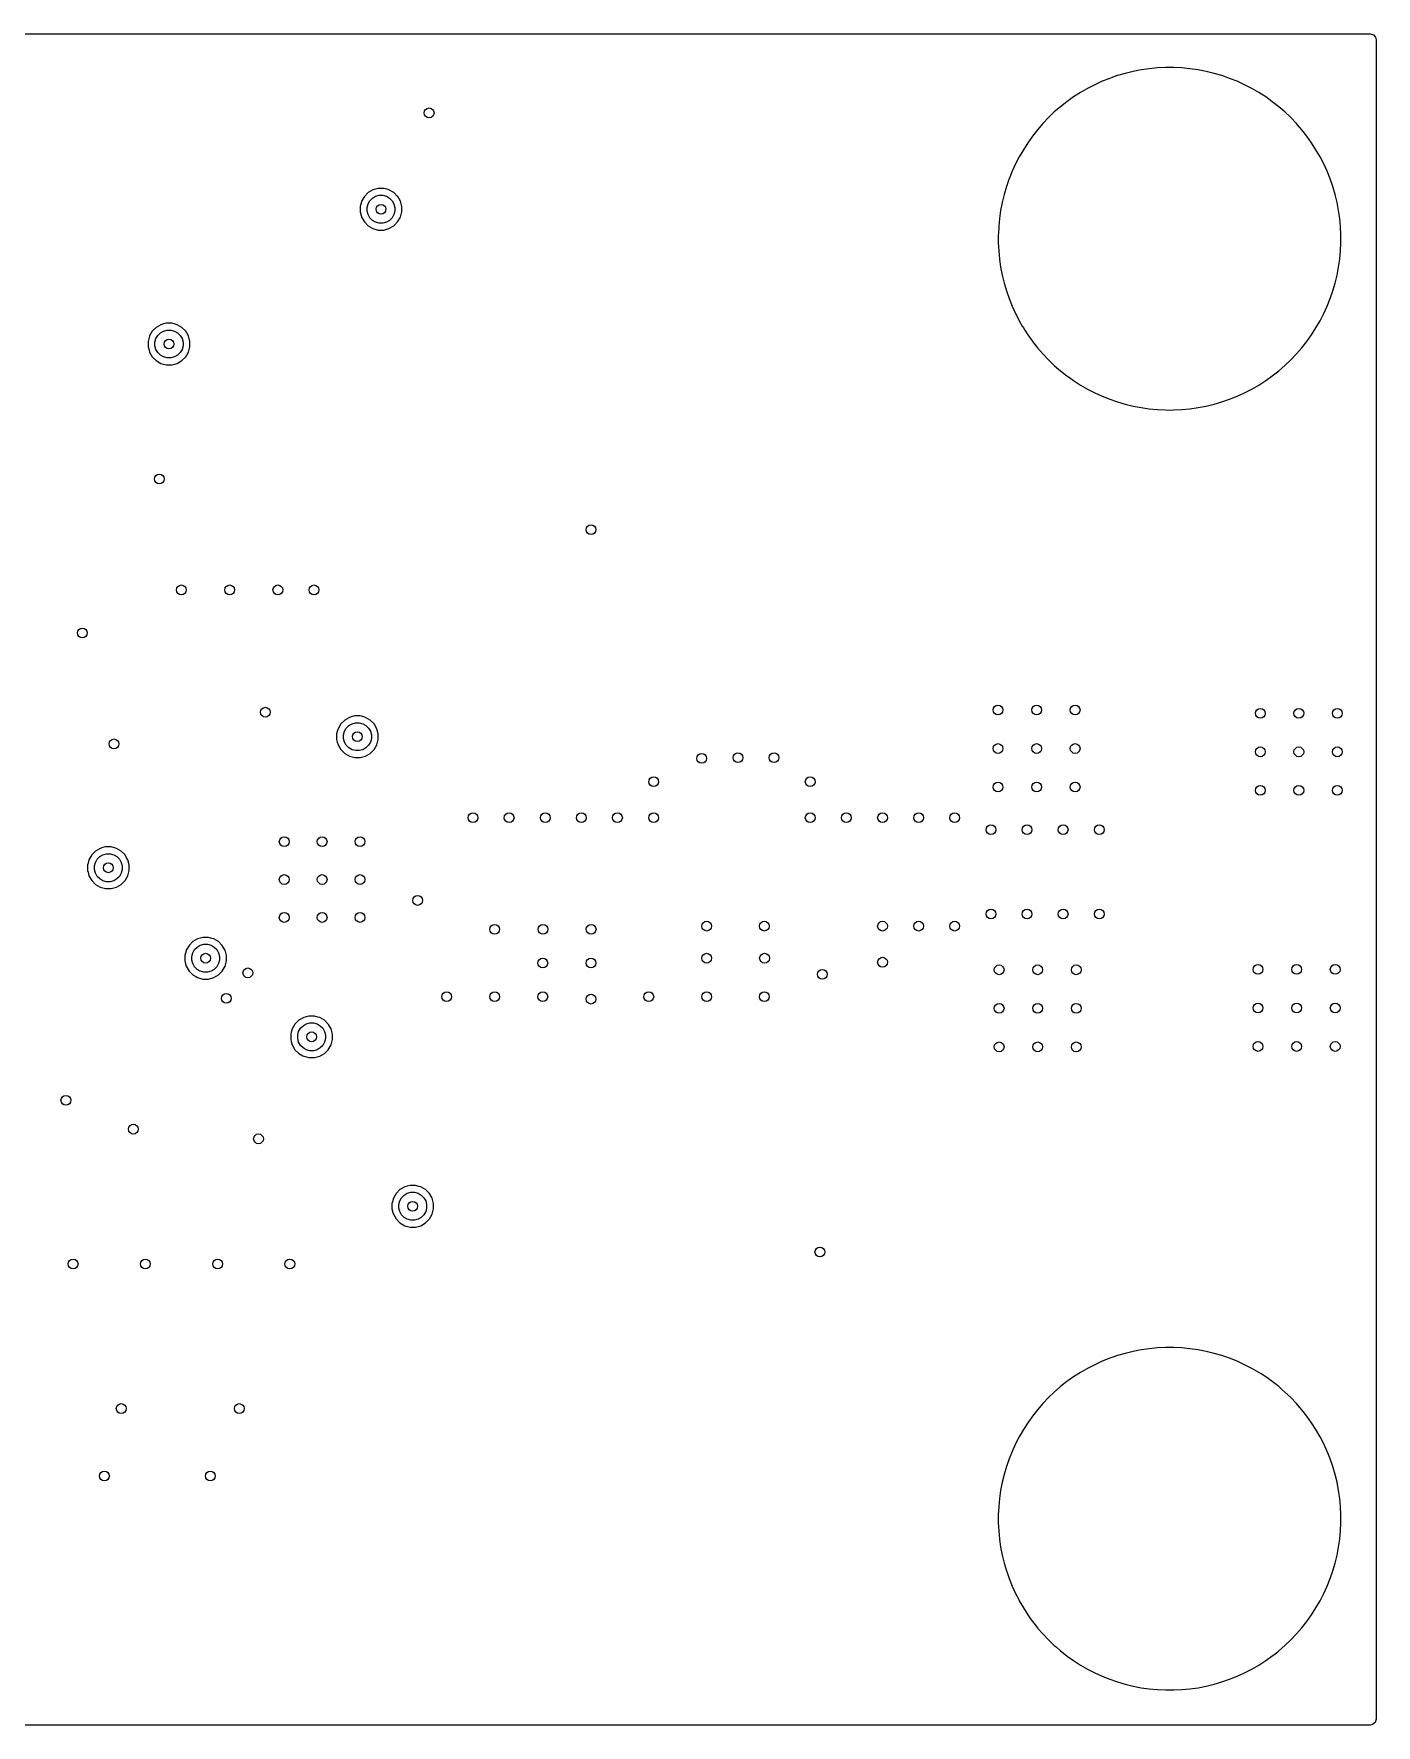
# Model space of a CAD drawing. Header units: inches. Extents: x 5.14 to 7.42, y -4.57 to -3.18.
# Drawn here: x 6.328 to 7.425, y -4.566 to -3.183 of the extents above; entities that cross this region are included whole.
import ezdxf

# ---------------------------------------------------------------- set-up
doc = ezdxf.new("R2010")
doc.units = ezdxf.units.IN
doc.header["$MEASUREMENT"] = 0
doc.layers.add('In1.Cu', color=91, linetype='CONTINUOUS', true_color=0x7fc87f)

msp = doc.modelspace()

# ---------------------------------------------------------------- linework, layer by layer
at = {"layer": 'In1.Cu', "linetype": 'CONTINUOUS'}
for p, q in [((5.6969, -3.1829), (7.4197, -3.1829)), ((7.4197, -3.1829), (7.4223, -3.1837)), ((7.4223, -3.1837), (7.4241, -3.1857)), ((7.4241, -3.1857), (7.4246, -3.1878)), ((7.4246, -3.1878), (7.4246, -4.5608)), ((7.2007, -3.2217), (7.1946, -3.2245)), ((7.2069, -3.2193), (7.2007, -3.2217)), ((7.2094, -3.2184), (7.2069, -3.2193)), ((7.2069, -3.2193), (7.2069, -3.2193)), ((7.2069, -3.2193), (7.2069, -3.2193)), ((7.2069, -3.2193), (7.2069, -3.2193)), ((7.2132, -3.2171), (7.2094, -3.2184)), ((7.2196, -3.2152), (7.2132, -3.2171)), ((7.2261, -3.2136), (7.2196, -3.2152)), ((7.2326, -3.2124), (7.2261, -3.2136)), ((7.2392, -3.2114), (7.2326, -3.2124)), ((7.2326, -3.2124), (7.2326, -3.2124)), ((7.2458, -3.2108), (7.2392, -3.2114)), ((7.2392, -3.2114), (7.2392, -3.2114)), ((7.2392, -3.2114), (7.2392, -3.2114)), ((7.2392, -3.2114), (7.2392, -3.2114)), ((7.2392, -3.2114), (7.2392, -3.2114)), ((7.2525, -3.2105), (7.2458, -3.2108)), ((7.2458, -3.2108), (7.2458, -3.2108)), ((7.2458, -3.2108), (7.2458, -3.2108)), ((7.2458, -3.2108), (7.2458, -3.2108)), ((7.2592, -3.2105), (7.2525, -3.2105)), ((7.2658, -3.2108), (7.2592, -3.2105)), ((7.2724, -3.2114), (7.2658, -3.2108)), ((7.2658, -3.2108), (7.2658, -3.2108)), ((7.2658, -3.2108), (7.2658, -3.2108)), ((7.2658, -3.2108), (7.2658, -3.2108)), ((7.279, -3.2124), (7.2724, -3.2114)), ((7.2724, -3.2114), (7.2724, -3.2114)), ((7.2724, -3.2114), (7.2724, -3.2114)), ((7.2724, -3.2114), (7.2724, -3.2114)), ((7.2724, -3.2114), (7.2724, -3.2114)), ((7.2856, -3.2136), (7.279, -3.2124)), ((7.279, -3.2124), (7.279, -3.2124)), ((7.279, -3.2124), (7.279, -3.2124)), ((7.279, -3.2124), (7.279, -3.2124)), ((7.279, -3.2124), (7.279, -3.2124)), ((7.2921, -3.2152), (7.2856, -3.2136)), ((7.2985, -3.2171), (7.2921, -3.2152)), ((7.2921, -3.2152), (7.2921, -3.2152)), ((7.3006, -3.2178), (7.2985, -3.2171)), ((7.3048, -3.2193), (7.3006, -3.2178)), ((7.3109, -3.2217), (7.3048, -3.2193)), ((7.3048, -3.2193), (7.3048, -3.2193)), ((7.3048, -3.2193), (7.3048, -3.2193)), ((7.317, -3.2245), (7.3109, -3.2217)), ((7.1773, -3.2345), (7.1719, -3.2384)), ((7.1829, -3.2309), (7.1773, -3.2345)), ((7.1773, -3.2345), (7.1773, -3.2345)), ((7.1887, -3.2276), (7.1829, -3.2309)), ((7.1829, -3.2309), (7.1829, -3.2309)), ((7.1946, -3.2245), (7.1887, -3.2276)), ((7.1887, -3.2276), (7.1887, -3.2276)), ((7.3229, -3.2276), (7.317, -3.2245)), ((7.3287, -3.2309), (7.3229, -3.2276)), ((7.3229, -3.2276), (7.3229, -3.2276)), ((7.3229, -3.2276), (7.3229, -3.2276)), ((7.3343, -3.2345), (7.3287, -3.2309)), ((7.3287, -3.2309), (7.3287, -3.2309)), ((7.3381, -3.2372), (7.3343, -3.2345)), ((7.3343, -3.2345), (7.3343, -3.2345)), ((7.1616, -3.2468), (7.1568, -3.2514)), ((7.1667, -3.2425), (7.1616, -3.2468)), ((7.1616, -3.2468), (7.1616, -3.2468)), ((7.1719, -3.2384), (7.1667, -3.2425)), ((7.1667, -3.2425), (7.1667, -3.2425)), ((7.1719, -3.2384), (7.1719, -3.2384)), ((7.3397, -3.2384), (7.3381, -3.2372)), ((7.345, -3.2425), (7.3397, -3.2384)), ((7.3397, -3.2384), (7.3397, -3.2384)), ((7.3397, -3.2384), (7.3397, -3.2384)), ((7.35, -3.2468), (7.345, -3.2425)), ((7.345, -3.2425), (7.345, -3.2425)), ((7.3548, -3.2514), (7.35, -3.2468)), ((7.35, -3.2468), (7.35, -3.2468)), ((7.1478, -3.2613), (7.1437, -3.2665)), ((7.1478, -3.2613), (7.1478, -3.2613)), ((7.1522, -3.2563), (7.1478, -3.2613)), ((7.1568, -3.2514), (7.1522, -3.2563)), ((7.1522, -3.2563), (7.1522, -3.2563)), ((7.3594, -3.2563), (7.3548, -3.2514)), ((7.3604, -3.2574), (7.3594, -3.2563)), ((7.3594, -3.2563), (7.3594, -3.2563)), ((7.3638, -3.2613), (7.3604, -3.2574)), ((7.3679, -3.2665), (7.3638, -3.2613)), ((7.3638, -3.2613), (7.3638, -3.2613)), ((7.1399, -3.272), (7.1363, -3.2776)), ((7.1437, -3.2665), (7.1399, -3.272)), ((7.1399, -3.272), (7.1399, -3.272)), ((7.1437, -3.2665), (7.1437, -3.2665)), ((7.3718, -3.272), (7.3679, -3.2665)), ((7.3679, -3.2665), (7.3679, -3.2665)), ((7.3679, -3.2665), (7.3679, -3.2665)), ((7.3679, -3.2665), (7.3679, -3.2665)), ((7.3754, -3.2776), (7.3718, -3.272)), ((7.3718, -3.272), (7.3718, -3.272)), ((7.3718, -3.272), (7.3718, -3.272)), ((7.1299, -3.2893), (7.1271, -3.2953)), ((7.1329, -3.2834), (7.1299, -3.2893)), ((7.1363, -3.2776), (7.1329, -3.2834)), ((7.1329, -3.2834), (7.1329, -3.2834)), ((7.1363, -3.2776), (7.1363, -3.2776)), ((7.3787, -3.2834), (7.3754, -3.2776)), ((7.3818, -3.2893), (7.3787, -3.2834)), ((7.3787, -3.2834), (7.3787, -3.2834)), ((7.3845, -3.2953), (7.3818, -3.2893)), ((7.3818, -3.2893), (7.3818, -3.2893)), ((7.3818, -3.2893), (7.3818, -3.2893)), ((7.1244, -3.3021), (7.1225, -3.3078)), ((7.1246, -3.3015), (7.1244, -3.3021)), ((7.1271, -3.2953), (7.1246, -3.3015)), ((7.1246, -3.3015), (7.1246, -3.3015)), ((7.1246, -3.3015), (7.1246, -3.3015)), ((7.387, -3.3015), (7.3845, -3.2953)), ((7.3892, -3.3078), (7.387, -3.3015)), ((6.5978, -3.3158), (6.5955, -3.3197)), ((6.6009, -3.3127), (6.5978, -3.3158)), ((6.5978, -3.3158), (6.5978, -3.3158)), ((6.6048, -3.3104), (6.6009, -3.3127)), ((6.6009, -3.3127), (6.6009, -3.3127)), ((6.6023, -3.3193), (6.6044, -3.3172)), ((6.6044, -3.3172), (6.607, -3.3157)), ((6.607, -3.3098), (6.6048, -3.3104)), ((6.6048, -3.3104), (6.6048, -3.3104)), ((6.6091, -3.3093), (6.607, -3.3098)), ((6.607, -3.3157), (6.6099, -3.3149)), ((6.6136, -3.3093), (6.6091, -3.3093)), ((6.6099, -3.3149), (6.6129, -3.3149)), ((6.6129, -3.3149), (6.6158, -3.3157)), ((6.6165, -3.31), (6.6136, -3.3093)), ((6.6158, -3.3157), (6.6184, -3.3172)), ((6.6179, -3.3104), (6.6165, -3.31)), ((6.6218, -3.3127), (6.6179, -3.3104)), ((6.6179, -3.3104), (6.6179, -3.3104)), ((6.6184, -3.3172), (6.6205, -3.3193)), ((6.625, -3.3158), (6.6218, -3.3127)), ((6.6218, -3.3127), (6.6218, -3.3127)), ((6.6251, -3.316), (6.625, -3.3158)), ((6.625, -3.3158), (6.625, -3.3158)), ((6.6272, -3.3197), (6.6251, -3.316)), ((7.1206, -3.3142), (7.119, -3.3207)), ((7.1225, -3.3078), (7.1206, -3.3142)), ((7.3911, -3.3142), (7.3892, -3.3078)), ((7.3926, -3.3207), (7.3911, -3.3142)), ((6.5954, -3.3203), (6.5944, -3.324)), ((6.5944, -3.324), (6.5944, -3.3285)), ((6.5944, -3.3285), (6.5951, -3.3314)), ((6.5951, -3.3314), (6.5955, -3.3328)), ((6.5955, -3.3197), (6.5954, -3.3203)), ((6.5955, -3.3197), (6.5955, -3.3197)), ((6.6, -3.3248), (6.6008, -3.3219)), ((6.6, -3.3278), (6.6, -3.3248)), ((6.6008, -3.3307), (6.6, -3.3278)), ((6.6008, -3.3219), (6.6023, -3.3193)), ((6.6023, -3.3333), (6.6008, -3.3307)), ((6.6205, -3.3193), (6.622, -3.3219)), ((6.622, -3.3307), (6.6205, -3.3333)), ((6.622, -3.3219), (6.6228, -3.3248)), ((6.6228, -3.3278), (6.622, -3.3307)), ((6.6228, -3.3248), (6.6228, -3.3278)), ((6.6284, -3.324), (6.6272, -3.3197)), ((6.6272, -3.3328), (6.6284, -3.3285)), ((6.6284, -3.3285), (6.6284, -3.324)), ((7.1177, -3.3272), (7.1168, -3.3338)), ((7.119, -3.3207), (7.1177, -3.3272)), ((7.1177, -3.3272), (7.1177, -3.3272)), ((7.3939, -3.3272), (7.3926, -3.3207)), ((7.3949, -3.3338), (7.3939, -3.3272)), ((6.5955, -3.3328), (6.5955, -3.3328)), ((6.5955, -3.3328), (6.5978, -3.3367)), ((6.5978, -3.3367), (6.5978, -3.3367)), ((6.5978, -3.3367), (6.5978, -3.3367)), ((6.5978, -3.3367), (6.6009, -3.3399)), ((6.6009, -3.3399), (6.6009, -3.3399)), ((6.6009, -3.3399), (6.6009, -3.3399)), ((6.6009, -3.3399), (6.6048, -3.3421)), ((6.6044, -3.3354), (6.6023, -3.3333)), ((6.607, -3.3369), (6.6044, -3.3354)), ((6.6048, -3.3421), (6.6048, -3.3421)), ((6.6048, -3.3421), (6.6091, -3.3433)), ((6.6099, -3.3377), (6.607, -3.3369)), ((6.6091, -3.3433), (6.6091, -3.3433)), ((6.6091, -3.3433), (6.6136, -3.3433)), ((6.6129, -3.3377), (6.6099, -3.3377)), ((6.6158, -3.3369), (6.6129, -3.3377)), ((6.6136, -3.3433), (6.6179, -3.3421)), ((6.6136, -3.3433), (6.6136, -3.3433)), ((6.6184, -3.3354), (6.6158, -3.3369)), ((6.6179, -3.3421), (6.6218, -3.3399)), ((6.6205, -3.3333), (6.6184, -3.3354)), ((6.6218, -3.3399), (6.625, -3.3367)), ((6.625, -3.3367), (6.6272, -3.3328)), ((7.1159, -3.3462), (7.1158, -3.3471)), ((7.1162, -3.3405), (7.1159, -3.3462)), ((7.1168, -3.3338), (7.1162, -3.3405)), ((7.1162, -3.3405), (7.1162, -3.3405)), ((7.1162, -3.3405), (7.1162, -3.3405)), ((7.1162, -3.3405), (7.1162, -3.3405)), ((7.1168, -3.3338), (7.1168, -3.3338)), ((7.3955, -3.3405), (7.3949, -3.3338)), ((7.3958, -3.3471), (7.3955, -3.3405)), ((7.1158, -3.3471), (7.1158, -3.3538)), ((7.1158, -3.3538), (7.1162, -3.3604)), ((7.3955, -3.3604), (7.3958, -3.3538)), ((7.3958, -3.3538), (7.3958, -3.3471)), ((7.1162, -3.3604), (7.1162, -3.3604)), ((7.1162, -3.3604), (7.1168, -3.3671)), ((7.1168, -3.3671), (7.1168, -3.3671)), ((7.1168, -3.3671), (7.1177, -3.3737)), ((7.1177, -3.3737), (7.1177, -3.3737)), ((7.1177, -3.3737), (7.119, -3.3802)), ((7.3926, -3.3802), (7.3939, -3.3737)), ((7.3939, -3.3737), (7.3949, -3.3671)), ((7.3949, -3.3671), (7.3955, -3.3604)), ((7.119, -3.3802), (7.1206, -3.3867)), ((7.1206, -3.3867), (7.1225, -3.3931)), ((7.3892, -3.3931), (7.3911, -3.3867)), ((7.3911, -3.3867), (7.3926, -3.3802)), ((7.1225, -3.3931), (7.1246, -3.3994)), ((7.1246, -3.3994), (7.1246, -3.3994)), ((7.1246, -3.3994), (7.1246, -3.3994)), ((7.1246, -3.3994), (7.1271, -3.4056)), ((7.3845, -3.4056), (7.387, -3.3994)), ((7.387, -3.3994), (7.3892, -3.3931)), ((7.1271, -3.4056), (7.1299, -3.4116)), ((7.1299, -3.4116), (7.1322, -3.4161)), ((7.3787, -3.4176), (7.3818, -3.4116)), ((7.3818, -3.4116), (7.3845, -3.4056)), ((6.4245, -3.4261), (6.4223, -3.4299)), ((6.4277, -3.4229), (6.4245, -3.4261)), ((6.4245, -3.4261), (6.4245, -3.4261)), ((6.4316, -3.4207), (6.4277, -3.4229)), ((6.4277, -3.4229), (6.4277, -3.4229)), ((6.429, -3.4295), (6.4311, -3.4274)), ((6.4311, -3.4274), (6.4337, -3.4259)), ((6.4337, -3.4201), (6.4316, -3.4207)), ((6.4316, -3.4207), (6.4316, -3.4207)), ((6.4359, -3.4195), (6.4337, -3.4201)), ((6.4337, -3.4259), (6.4366, -3.4251)), ((6.4404, -3.4195), (6.4359, -3.4195)), ((6.4366, -3.4251), (6.4397, -3.4251)), ((6.4397, -3.4251), (6.4426, -3.4259)), ((6.4433, -3.4203), (6.4404, -3.4195)), ((6.4426, -3.4259), (6.4452, -3.4274)), ((6.4447, -3.4207), (6.4433, -3.4203)), ((6.4486, -3.4229), (6.4447, -3.4207)), ((6.4447, -3.4207), (6.4447, -3.4207)), ((6.4452, -3.4274), (6.4473, -3.4295)), ((6.4518, -3.4261), (6.4486, -3.4229)), ((6.4486, -3.4229), (6.4486, -3.4229)), ((6.454, -3.4299), (6.4518, -3.4261)), ((6.4518, -3.4261), (6.4518, -3.4261)), ((7.1322, -3.4161), (7.1329, -3.4176)), ((7.1329, -3.4176), (7.1329, -3.4176)), ((7.1329, -3.4176), (7.1354, -3.4219)), ((7.1354, -3.4219), (7.1363, -3.4233)), ((7.1363, -3.4233), (7.1375, -3.4252)), ((7.1375, -3.4252), (7.1399, -3.4289)), ((7.1399, -3.4289), (7.1399, -3.4289)), ((7.1399, -3.4289), (7.1434, -3.4338)), ((7.3679, -3.4344), (7.3718, -3.4289)), ((7.3718, -3.4289), (7.3754, -3.4233)), ((7.3754, -3.4233), (7.3787, -3.4176)), ((6.4222, -3.4302), (6.4211, -3.4343)), ((6.4211, -3.4343), (6.4211, -3.4388)), ((6.4211, -3.4388), (6.4219, -3.4416)), ((6.4219, -3.4416), (6.4223, -3.4431)), ((6.4223, -3.4299), (6.4222, -3.4302)), ((6.4223, -3.4299), (6.4223, -3.4299)), ((6.4223, -3.4431), (6.4223, -3.4431)), ((6.4223, -3.4431), (6.4245, -3.447)), ((6.4267, -3.435), (6.4275, -3.4321)), ((6.4267, -3.438), (6.4267, -3.435)), ((6.4275, -3.4409), (6.4267, -3.438)), ((6.4275, -3.4321), (6.429, -3.4295)), ((6.429, -3.4435), (6.4275, -3.4409)), ((6.4473, -3.4295), (6.4488, -3.4321)), ((6.4488, -3.4409), (6.4473, -3.4435)), ((6.4488, -3.4321), (6.4496, -3.435)), ((6.4496, -3.438), (6.4488, -3.4409)), ((6.4496, -3.435), (6.4496, -3.438)), ((6.4518, -3.447), (6.454, -3.4431)), ((6.4552, -3.4343), (6.454, -3.4299)), ((6.454, -3.4299), (6.454, -3.4299)), ((6.454, -3.4431), (6.4552, -3.4388)), ((6.4552, -3.4388), (6.4552, -3.4343)), ((7.1434, -3.4338), (7.1437, -3.4344)), ((7.1437, -3.4344), (7.1437, -3.4344)), ((7.1437, -3.4344), (7.1437, -3.4344)), ((7.1437, -3.4344), (7.1478, -3.4396)), ((7.1478, -3.4396), (7.1478, -3.4396)), ((7.1478, -3.4396), (7.1522, -3.4446)), ((7.3594, -3.4446), (7.3638, -3.4396)), ((7.3638, -3.4396), (7.3679, -3.4344)), ((6.4245, -3.447), (6.4245, -3.447)), ((6.4245, -3.447), (6.4245, -3.447)), ((6.4245, -3.447), (6.4277, -3.4501)), ((6.4277, -3.4501), (6.4277, -3.4501)), ((6.4277, -3.4501), (6.4277, -3.4501)), ((6.4277, -3.4501), (6.4316, -3.4524)), ((6.4311, -3.4456), (6.429, -3.4435)), ((6.4337, -3.4471), (6.4311, -3.4456)), ((6.4316, -3.4524), (6.4316, -3.4524)), ((6.4316, -3.4524), (6.4359, -3.4535)), ((6.4366, -3.4479), (6.4337, -3.4471)), ((6.4359, -3.4535), (6.4359, -3.4535)), ((6.4359, -3.4535), (6.4404, -3.4535)), ((6.4397, -3.4479), (6.4366, -3.4479)), ((6.4426, -3.4471), (6.4397, -3.4479)), ((6.4404, -3.4535), (6.4447, -3.4524)), ((6.4404, -3.4535), (6.4404, -3.4535)), ((6.4452, -3.4456), (6.4426, -3.4471)), ((6.4447, -3.4524), (6.4486, -3.4501)), ((6.4473, -3.4435), (6.4452, -3.4456)), ((6.4486, -3.4501), (6.4518, -3.447)), ((7.1522, -3.4446), (7.1522, -3.4446)), ((7.1522, -3.4446), (7.1568, -3.4495)), ((7.1568, -3.4495), (7.1616, -3.4541)), ((7.1616, -3.4541), (7.1616, -3.4541)), ((7.1616, -3.4541), (7.1618, -3.4542)), ((7.1618, -3.4542), (7.1667, -3.4584)), ((7.345, -3.4584), (7.35, -3.4541)), ((7.35, -3.4541), (7.3548, -3.4495)), ((7.3548, -3.4495), (7.3594, -3.4446)), ((7.1667, -3.4584), (7.1667, -3.4584)), ((7.1667, -3.4584), (7.1667, -3.4584)), ((7.1667, -3.4584), (7.1719, -3.4625)), ((7.1719, -3.4625), (7.1719, -3.4625)), ((7.1719, -3.4625), (7.1719, -3.4625)), ((7.1719, -3.4625), (7.1739, -3.464)), ((7.1739, -3.464), (7.1773, -3.4664)), ((7.1773, -3.4664), (7.1773, -3.4664)), ((7.1773, -3.4664), (7.1773, -3.4664)), ((7.1773, -3.4664), (7.1829, -3.47)), ((7.1829, -3.47), (7.1887, -3.4734)), ((7.3229, -3.4734), (7.3287, -3.47)), ((7.3287, -3.47), (7.3343, -3.4664)), ((7.3343, -3.4664), (7.3397, -3.4625)), ((7.3397, -3.4625), (7.345, -3.4584)), ((7.1887, -3.4734), (7.1887, -3.4734)), ((7.1887, -3.4734), (7.1946, -3.4764)), ((7.1946, -3.4764), (7.2007, -3.4792)), ((7.2007, -3.4792), (7.2069, -3.4816)), ((7.2069, -3.4816), (7.2069, -3.4816)), ((7.2069, -3.4816), (7.2069, -3.4816)), ((7.2069, -3.4816), (7.2132, -3.4838)), ((7.2132, -3.4838), (7.2196, -3.4857)), ((7.2921, -3.4857), (7.2985, -3.4838)), ((7.2985, -3.4838), (7.3048, -3.4816)), ((7.3048, -3.4816), (7.3109, -3.4792)), ((7.3109, -3.4792), (7.317, -3.4764)), ((7.317, -3.4764), (7.3229, -3.4734)), ((7.2196, -3.4857), (7.2196, -3.4857)), ((7.2196, -3.4857), (7.2196, -3.4857)), ((7.2196, -3.4857), (7.2196, -3.4857)), ((7.2196, -3.4857), (7.2261, -3.4873)), ((7.2261, -3.4873), (7.2326, -3.4885)), ((7.2326, -3.4885), (7.2392, -3.4895)), ((7.2392, -3.4895), (7.2458, -3.4901)), ((7.2458, -3.4901), (7.2525, -3.4904)), ((7.2525, -3.4904), (7.2558, -3.4905)), ((7.2558, -3.4905), (7.2592, -3.4904)), ((7.2592, -3.4904), (7.2658, -3.4901)), ((7.2658, -3.4901), (7.2724, -3.4895)), ((7.2724, -3.4895), (7.279, -3.4885)), ((7.279, -3.4885), (7.2856, -3.4873)), ((7.2856, -3.4873), (7.2921, -3.4857)), ((6.5785, -3.7471), (6.5763, -3.751)), ((6.5817, -3.7439), (6.5785, -3.7471)), ((6.5785, -3.7471), (6.5785, -3.7471)), ((6.5856, -3.7417), (6.5817, -3.7439)), ((6.5817, -3.7439), (6.5817, -3.7439)), ((6.5851, -3.7484), (6.5877, -3.7469)), ((6.5877, -3.7411), (6.5856, -3.7417)), ((6.5856, -3.7417), (6.5856, -3.7417)), ((6.5899, -3.7405), (6.5877, -3.7411)), ((6.5877, -3.7469), (6.5906, -3.7461)), ((6.5944, -3.7405), (6.5899, -3.7405)), ((6.5906, -3.7461), (6.5936, -3.7461)), ((6.5936, -3.7461), (6.5965, -3.7469)), ((6.5973, -3.7413), (6.5944, -3.7405)), ((6.5965, -3.7469), (6.5991, -3.7484)), ((6.5987, -3.7417), (6.5973, -3.7413)), ((6.6026, -3.7439), (6.5987, -3.7417)), ((6.5987, -3.7417), (6.5987, -3.7417)), ((6.6057, -3.7471), (6.6026, -3.7439)), ((6.6026, -3.7439), (6.6026, -3.7439)), ((6.608, -3.751), (6.6057, -3.7471)), ((6.6057, -3.7471), (6.6057, -3.7471)), ((6.5757, -3.7532), (6.5751, -3.7553)), ((6.5751, -3.7553), (6.5751, -3.7598)), ((6.5751, -3.7598), (6.5757, -3.7619)), ((6.5763, -3.751), (6.5757, -3.7532)), ((6.5763, -3.751), (6.5763, -3.751)), ((6.5807, -3.756), (6.5815, -3.7531)), ((6.5807, -3.759), (6.5807, -3.756)), ((6.5815, -3.7619), (6.5807, -3.759)), ((6.5815, -3.7531), (6.583, -3.7505)), ((6.583, -3.7505), (6.5851, -3.7484)), ((6.5991, -3.7484), (6.6012, -3.7505)), ((6.6012, -3.7505), (6.6028, -3.7531)), ((6.6028, -3.7531), (6.6035, -3.756)), ((6.6035, -3.759), (6.6028, -3.7619)), ((6.6035, -3.756), (6.6035, -3.759)), ((6.6091, -3.7553), (6.608, -3.751)), ((6.608, -3.751), (6.608, -3.751)), ((6.608, -3.7641), (6.6091, -3.7598)), ((6.6091, -3.7598), (6.6091, -3.7553)), ((6.5757, -3.7619), (6.5763, -3.7641)), ((6.5763, -3.7641), (6.5763, -3.7641)), ((6.5763, -3.7641), (6.5785, -3.768)), ((6.5785, -3.768), (6.5785, -3.768)), ((6.5785, -3.768), (6.5785, -3.768)), ((6.5785, -3.768), (6.5817, -3.7712)), ((6.583, -3.7645), (6.5815, -3.7619)), ((6.5817, -3.7712), (6.5817, -3.7712)), ((6.5817, -3.7712), (6.5817, -3.7712)), ((6.5817, -3.7712), (6.5856, -3.7734)), ((6.5851, -3.7667), (6.583, -3.7645)), ((6.5877, -3.7682), (6.5851, -3.7667)), ((6.5856, -3.7734), (6.5856, -3.7734)), ((6.5856, -3.7734), (6.5899, -3.7746)), ((6.5906, -3.7689), (6.5877, -3.7682)), ((6.5899, -3.7746), (6.5899, -3.7746)), ((6.5899, -3.7746), (6.5944, -3.7746)), ((6.5936, -3.7689), (6.5906, -3.7689)), ((6.5965, -3.7682), (6.5936, -3.7689)), ((6.5944, -3.7746), (6.5987, -3.7734)), ((6.5944, -3.7746), (6.5944, -3.7746)), ((6.5991, -3.7667), (6.5965, -3.7682)), ((6.5987, -3.7734), (6.6026, -3.7712)), ((6.6012, -3.7645), (6.5991, -3.7667)), ((6.6028, -3.7619), (6.6012, -3.7645)), ((6.6026, -3.7712), (6.6057, -3.768)), ((6.6057, -3.768), (6.608, -3.7641)), ((6.375, -3.8542), (6.3727, -3.8581)), ((6.3782, -3.851), (6.375, -3.8542)), ((6.375, -3.8542), (6.375, -3.8542)), ((6.378, -3.8603), (6.3795, -3.8577)), ((6.382, -3.8488), (6.3782, -3.851)), ((6.3782, -3.851), (6.3782, -3.851)), ((6.3795, -3.8577), (6.3816, -3.8555)), ((6.3816, -3.8555), (6.3842, -3.854)), ((6.3842, -3.8482), (6.382, -3.8488)), ((6.382, -3.8488), (6.382, -3.8488)), ((6.3864, -3.8476), (6.3842, -3.8482)), ((6.3842, -3.854), (6.3871, -3.8533)), ((6.3908, -3.8476), (6.3864, -3.8476)), ((6.3871, -3.8533), (6.3901, -3.8533)), ((6.3901, -3.8533), (6.393, -3.854)), ((6.3935, -3.8484), (6.3908, -3.8476)), ((6.393, -3.854), (6.3956, -3.8555)), ((6.3952, -3.8488), (6.3935, -3.8484)), ((6.3991, -3.851), (6.3952, -3.8488)), ((6.3952, -3.8488), (6.3952, -3.8488)), ((6.3956, -3.8555), (6.3977, -3.8577)), ((6.3977, -3.8577), (6.3992, -3.8603)), ((6.4022, -3.8542), (6.3991, -3.851)), ((6.3991, -3.851), (6.3991, -3.851)), ((6.4035, -3.8565), (6.4022, -3.8542)), ((6.4022, -3.8542), (6.4022, -3.8542)), ((6.4045, -3.8581), (6.4035, -3.8565)), ((6.372, -3.861), (6.3716, -3.8624)), ((6.3716, -3.8624), (6.3716, -3.8669)), ((6.3716, -3.8669), (6.372, -3.8684)), ((6.3727, -3.8581), (6.372, -3.861)), ((6.372, -3.8684), (6.3727, -3.8712)), ((6.3727, -3.8581), (6.3727, -3.8581)), ((6.3727, -3.8712), (6.3727, -3.8712)), ((6.3727, -3.8712), (6.375, -3.8751)), ((6.3772, -3.8632), (6.378, -3.8603)), ((6.3772, -3.8662), (6.3772, -3.8632)), ((6.378, -3.8691), (6.3772, -3.8662)), ((6.3795, -3.8717), (6.378, -3.8691)), ((6.3816, -3.8738), (6.3795, -3.8717)), ((6.3977, -3.8717), (6.3956, -3.8738)), ((6.3992, -3.8691), (6.3977, -3.8717)), ((6.3992, -3.8603), (6.4, -3.8632)), ((6.4, -3.8662), (6.3992, -3.8691)), ((6.4, -3.8632), (6.4, -3.8662)), ((6.4022, -3.8751), (6.4045, -3.8712)), ((6.4056, -3.8624), (6.4045, -3.8581)), ((6.4045, -3.8712), (6.4056, -3.8669)), ((6.4056, -3.8669), (6.4056, -3.8624)), ((6.375, -3.8751), (6.375, -3.8751)), ((6.375, -3.8751), (6.375, -3.8751)), ((6.375, -3.8751), (6.3782, -3.8783)), ((6.3782, -3.8783), (6.3782, -3.8783)), ((6.3782, -3.8783), (6.3782, -3.8783)), ((6.3782, -3.8783), (6.382, -3.8805)), ((6.3842, -3.8753), (6.3816, -3.8738)), ((6.382, -3.8805), (6.382, -3.8805)), ((6.382, -3.8805), (6.3864, -3.8817)), ((6.3871, -3.8761), (6.3842, -3.8753)), ((6.3864, -3.8817), (6.3864, -3.8817)), ((6.3864, -3.8817), (6.3908, -3.8817)), ((6.3901, -3.8761), (6.3871, -3.8761)), ((6.393, -3.8753), (6.3901, -3.8761)), ((6.3908, -3.8817), (6.3952, -3.8805)), ((6.3908, -3.8817), (6.3908, -3.8817)), ((6.3956, -3.8738), (6.393, -3.8753)), ((6.3952, -3.8805), (6.3991, -3.8783)), ((6.3991, -3.8783), (6.4022, -3.8751)), ((6.4577, -3.925), (6.4545, -3.9282)), ((6.4615, -3.9228), (6.4577, -3.925)), ((6.4577, -3.925), (6.4577, -3.925)), ((6.4637, -3.9222), (6.4615, -3.9228)), ((6.4615, -3.9228), (6.4615, -3.9228)), ((6.4659, -3.9216), (6.4637, -3.9222)), ((6.4704, -3.9216), (6.4659, -3.9216)), ((6.4732, -3.9224), (6.4704, -3.9216)), ((6.4747, -3.9228), (6.4732, -3.9224)), ((6.4786, -3.925), (6.4747, -3.9228)), ((6.4747, -3.9228), (6.4747, -3.9228)), ((6.4817, -3.9282), (6.4786, -3.925)), ((6.4786, -3.925), (6.4786, -3.925)), ((6.4521, -3.9326), (6.4511, -3.9364)), ((6.4511, -3.9364), (6.4511, -3.9409)), ((6.4511, -3.9409), (6.4517, -3.9433)), ((6.4523, -3.9321), (6.4521, -3.9326)), ((6.4545, -3.9282), (6.4523, -3.9321)), ((6.4523, -3.9321), (6.4523, -3.9321)), ((6.4545, -3.9282), (6.4545, -3.9282)), ((6.4567, -3.9371), (6.4575, -3.9342)), ((6.4567, -3.9401), (6.4567, -3.9371)), ((6.4575, -3.943), (6.4567, -3.9401)), ((6.4575, -3.9342), (6.459, -3.9316)), ((6.459, -3.9316), (6.4611, -3.9295)), ((6.4611, -3.9295), (6.4637, -3.928)), ((6.4637, -3.928), (6.4666, -3.9272)), ((6.4666, -3.9272), (6.4696, -3.9272)), ((6.4696, -3.9272), (6.4725, -3.928)), ((6.4725, -3.928), (6.4751, -3.9295)), ((6.4751, -3.9295), (6.4772, -3.9316)), ((6.4772, -3.9316), (6.4787, -3.9342)), ((6.4787, -3.9342), (6.4795, -3.9371)), ((6.4795, -3.9401), (6.4787, -3.943)), ((6.4795, -3.9371), (6.4795, -3.9401)), ((6.4839, -3.9319), (6.4817, -3.9282)), ((6.4817, -3.9282), (6.4817, -3.9282)), ((6.484, -3.9321), (6.4839, -3.9319)), ((6.4851, -3.9364), (6.484, -3.9321)), ((6.484, -3.9452), (6.4851, -3.9409)), ((6.4851, -3.9409), (6.4851, -3.9364)), ((6.4517, -3.9433), (6.4523, -3.9452)), ((6.4523, -3.9452), (6.4523, -3.9452)), ((6.4523, -3.9452), (6.4545, -3.9491)), ((6.4545, -3.9491), (6.4545, -3.9491)), ((6.4545, -3.9491), (6.4545, -3.9491)), ((6.4545, -3.9491), (6.4577, -3.9523)), ((6.459, -3.9456), (6.4575, -3.943)), ((6.4577, -3.9523), (6.4577, -3.9523)), ((6.4577, -3.9523), (6.4577, -3.9523)), ((6.4577, -3.9523), (6.4602, -3.9537)), ((6.4611, -3.9478), (6.459, -3.9456)), ((6.4602, -3.9537), (6.4615, -3.9545)), ((6.4637, -3.9493), (6.4611, -3.9478)), ((6.4615, -3.9545), (6.4659, -3.9557)), ((6.4666, -3.95), (6.4637, -3.9493)), ((6.4696, -3.95), (6.4666, -3.95)), ((6.4725, -3.9493), (6.4696, -3.95)), ((6.4704, -3.9557), (6.4747, -3.9545)), ((6.4751, -3.9478), (6.4725, -3.9493)), ((6.4747, -3.9545), (6.4786, -3.9523)), ((6.4772, -3.9456), (6.4751, -3.9478)), ((6.4787, -3.943), (6.4772, -3.9456)), ((6.4786, -3.9523), (6.4817, -3.9491)), ((6.4817, -3.9491), (6.484, -3.9452)), ((6.4659, -3.9557), (6.4659, -3.9557)), ((6.4659, -3.9557), (6.4704, -3.9557)), ((6.4704, -3.9557), (6.4704, -3.9557)), ((6.5411, -3.9925), (6.5389, -3.9963)), ((6.5443, -3.9893), (6.5411, -3.9925)), ((6.5411, -3.9925), (6.5411, -3.9925)), ((6.5441, -3.9985), (6.5456, -3.9959)), ((6.5482, -3.9871), (6.5443, -3.9893)), ((6.5443, -3.9893), (6.5443, -3.9893)), ((6.5456, -3.9959), (6.5477, -3.9938)), ((6.5477, -3.9938), (6.5503, -3.9923)), ((6.5503, -3.9865), (6.5482, -3.9871)), ((6.5482, -3.9871), (6.5482, -3.9871)), ((6.5525, -3.9859), (6.5503, -3.9865)), ((6.5503, -3.9923), (6.5532, -3.9915)), ((6.557, -3.9859), (6.5525, -3.9859)), ((6.5532, -3.9915), (6.5562, -3.9915)), ((6.5562, -3.9915), (6.5591, -3.9923)), ((6.5599, -3.9867), (6.557, -3.9859)), ((6.5591, -3.9923), (6.5617, -3.9938)), ((6.5613, -3.9871), (6.5599, -3.9867)), ((6.5652, -3.9893), (6.5613, -3.9871)), ((6.5613, -3.9871), (6.5613, -3.9871)), ((6.5617, -3.9938), (6.5638, -3.9959)), ((6.5638, -3.9959), (6.5653, -3.9985)), ((6.5683, -3.9925), (6.5652, -3.9893)), ((6.5652, -3.9893), (6.5652, -3.9893)), ((6.5686, -3.9929), (6.5683, -3.9925)), ((6.5683, -3.9925), (6.5683, -3.9925)), ((6.5706, -3.9963), (6.5686, -3.9929)), ((6.5381, -3.9992), (6.5377, -4.0007)), ((6.5377, -4.0007), (6.5377, -4.0052)), ((6.5377, -4.0052), (6.5381, -4.0066)), ((6.5389, -3.9963), (6.5381, -3.9992)), ((6.5381, -4.0066), (6.5389, -4.0095)), ((6.5389, -3.9963), (6.5389, -3.9963)), ((6.5389, -4.0095), (6.5389, -4.0095)), ((6.5389, -4.0095), (6.5411, -4.0134)), ((6.5433, -4.0014), (6.5441, -3.9985)), ((6.5433, -4.0044), (6.5433, -4.0014)), ((6.5441, -4.0073), (6.5433, -4.0044)), ((6.5456, -4.0099), (6.5441, -4.0073)), ((6.5477, -4.012), (6.5456, -4.0099)), ((6.5638, -4.0099), (6.5617, -4.012)), ((6.5653, -4.0073), (6.5638, -4.0099)), ((6.5653, -3.9985), (6.5661, -4.0014)), ((6.5661, -4.0044), (6.5653, -4.0073)), ((6.5661, -4.0014), (6.5661, -4.0044)), ((6.5683, -4.0134), (6.5706, -4.0095)), ((6.5717, -4.0007), (6.5706, -3.9963)), ((6.5706, -4.0095), (6.5717, -4.0052)), ((6.5717, -4.0052), (6.5717, -4.0007)), ((6.5411, -4.0134), (6.5411, -4.0134)), ((6.5411, -4.0134), (6.5411, -4.0134)), ((6.5411, -4.0134), (6.5443, -4.0165)), ((6.5443, -4.0165), (6.5443, -4.0165)), ((6.5443, -4.0165), (6.5443, -4.0165)), ((6.5443, -4.0165), (6.5475, -4.0184)), ((6.5475, -4.0184), (6.5482, -4.0188)), ((6.5503, -4.0135), (6.5477, -4.012)), ((6.5482, -4.0188), (6.5525, -4.0199)), ((6.5532, -4.0143), (6.5503, -4.0135)), ((6.5525, -4.0199), (6.5525, -4.0199)), ((6.5525, -4.0199), (6.557, -4.0199)), ((6.5562, -4.0143), (6.5532, -4.0143)), ((6.5591, -4.0135), (6.5562, -4.0143)), ((6.557, -4.0199), (6.5613, -4.0188)), ((6.557, -4.0199), (6.557, -4.0199)), ((6.5617, -4.012), (6.5591, -4.0135)), ((6.5613, -4.0188), (6.5652, -4.0165)), ((6.5652, -4.0165), (6.5683, -4.0134)), ((6.6237, -4.1309), (6.6215, -4.1348)), ((6.6269, -4.1278), (6.6237, -4.1309)), ((6.6237, -4.1309), (6.6237, -4.1309)), ((6.6267, -4.137), (6.6282, -4.1344)), ((6.6308, -4.1255), (6.6269, -4.1278)), ((6.6269, -4.1278), (6.6269, -4.1278)), ((6.6282, -4.1344), (6.6303, -4.1323)), ((6.6303, -4.1323), (6.6329, -4.1308)), ((6.6329, -4.125), (6.6308, -4.1255)), ((6.6308, -4.1255), (6.6308, -4.1255)), ((6.6351, -4.1244), (6.6329, -4.125)), ((6.6329, -4.1308), (6.6358, -4.13)), ((6.6396, -4.1244), (6.6351, -4.1244)), ((6.6358, -4.13), (6.6388, -4.13)), ((6.6388, -4.13), (6.6417, -4.1308)), ((6.6424, -4.1252), (6.6396, -4.1244)), ((6.6417, -4.1308), (6.6443, -4.1323)), ((6.6439, -4.1255), (6.6424, -4.1252)), ((6.6478, -4.1278), (6.6439, -4.1255)), ((6.6439, -4.1255), (6.6439, -4.1255)), ((6.6443, -4.1323), (6.6464, -4.1344)), ((6.6464, -4.1344), (6.6479, -4.137)), ((6.6509, -4.1309), (6.6478, -4.1278)), ((6.6478, -4.1278), (6.6478, -4.1278)), ((6.6529, -4.1343), (6.6509, -4.1309)), ((6.6509, -4.1309), (6.6509, -4.1309)), ((6.6532, -4.1348), (6.6529, -4.1343)), ((6.6207, -4.1377), (6.6203, -4.1392)), ((6.6203, -4.1392), (6.6203, -4.1436)), ((6.6203, -4.1436), (6.6211, -4.1465)), ((6.6215, -4.1348), (6.6207, -4.1377)), ((6.6211, -4.1465), (6.6215, -4.148)), ((6.6215, -4.1348), (6.6215, -4.1348)), ((6.6215, -4.148), (6.6215, -4.148)), ((6.6215, -4.148), (6.6237, -4.1518)), ((6.6259, -4.1399), (6.6267, -4.137)), ((6.6259, -4.1429), (6.6259, -4.1399)), ((6.6267, -4.1458), (6.6259, -4.1429)), ((6.6282, -4.1484), (6.6267, -4.1458)), ((6.6479, -4.1458), (6.6464, -4.1484)), ((6.6479, -4.137), (6.6487, -4.1399)), ((6.6487, -4.1429), (6.6479, -4.1458)), ((6.6487, -4.1399), (6.6487, -4.1429)), ((6.6509, -4.1518), (6.6532, -4.148)), ((6.6543, -4.1392), (6.6532, -4.1348)), ((6.6532, -4.148), (6.6543, -4.1436)), ((6.6543, -4.1436), (6.6543, -4.1392)), ((6.6237, -4.1518), (6.6237, -4.1518)), ((6.6237, -4.1518), (6.6237, -4.1518)), ((6.6237, -4.1518), (6.6269, -4.155)), ((6.6269, -4.155), (6.6269, -4.155)), ((6.6269, -4.155), (6.6269, -4.155)), ((6.6269, -4.155), (6.6308, -4.1573)), ((6.6303, -4.1505), (6.6282, -4.1484)), ((6.6329, -4.152), (6.6303, -4.1505)), ((6.6308, -4.1573), (6.6308, -4.1573)), ((6.6308, -4.1573), (6.6351, -4.1584)), ((6.6358, -4.1528), (6.6329, -4.152)), ((6.6351, -4.1584), (6.6351, -4.1584)), ((6.6351, -4.1584), (6.6396, -4.1584)), ((6.6388, -4.1528), (6.6358, -4.1528)), ((6.6417, -4.152), (6.6388, -4.1528)), ((6.6396, -4.1584), (6.6439, -4.1573)), ((6.6396, -4.1584), (6.6396, -4.1584)), ((6.6443, -4.1505), (6.6417, -4.152)), ((6.6439, -4.1573), (6.6478, -4.155)), ((6.6464, -4.1484), (6.6443, -4.1505)), ((6.6478, -4.155), (6.6509, -4.1518)), ((7.2326, -4.2588), (7.2261, -4.2601)), ((7.2392, -4.2579), (7.2326, -4.2588)), ((7.2326, -4.2588), (7.2326, -4.2588)), ((7.2458, -4.2572), (7.2392, -4.2579)), ((7.2392, -4.2579), (7.2392, -4.2579)), ((7.2392, -4.2579), (7.2392, -4.2579)), ((7.2392, -4.2579), (7.2392, -4.2579)), ((7.2392, -4.2579), (7.2392, -4.2579)), ((7.2525, -4.2569), (7.2458, -4.2572)), ((7.2458, -4.2572), (7.2458, -4.2572)), ((7.2458, -4.2572), (7.2458, -4.2572)), ((7.2458, -4.2572), (7.2458, -4.2572)), ((7.2592, -4.2569), (7.2525, -4.2569)), ((7.2658, -4.2572), (7.2592, -4.2569)), ((7.2724, -4.2579), (7.2658, -4.2572)), ((7.2658, -4.2572), (7.2658, -4.2572)), ((7.2658, -4.2572), (7.2658, -4.2572)), ((7.2658, -4.2572), (7.2658, -4.2572)), ((7.279, -4.2588), (7.2724, -4.2579)), ((7.2724, -4.2579), (7.2724, -4.2579)), ((7.2724, -4.2579), (7.2724, -4.2579)), ((7.2724, -4.2579), (7.2724, -4.2579)), ((7.2724, -4.2579), (7.2724, -4.2579)), ((7.2856, -4.2601), (7.279, -4.2588)), ((7.279, -4.2588), (7.279, -4.2588)), ((7.279, -4.2588), (7.279, -4.2588)), ((7.279, -4.2588), (7.279, -4.2588)), ((7.279, -4.2588), (7.279, -4.2588)), ((7.1946, -4.271), (7.1887, -4.274)), ((7.2007, -4.2682), (7.1946, -4.271)), ((7.2069, -4.2657), (7.2007, -4.2682)), ((7.2094, -4.2649), (7.2069, -4.2657)), ((7.2069, -4.2657), (7.2069, -4.2657)), ((7.2069, -4.2657), (7.2069, -4.2657)), ((7.2069, -4.2657), (7.2069, -4.2657)), ((7.2132, -4.2635), (7.2094, -4.2649)), ((7.2196, -4.2617), (7.2132, -4.2635)), ((7.2261, -4.2601), (7.2196, -4.2617)), ((7.2921, -4.2617), (7.2856, -4.2601)), ((7.2985, -4.2635), (7.2921, -4.2617)), ((7.2921, -4.2617), (7.2921, -4.2617)), ((7.3006, -4.2643), (7.2985, -4.2635)), ((7.3048, -4.2657), (7.3006, -4.2643)), ((7.3109, -4.2682), (7.3048, -4.2657)), ((7.3048, -4.2657), (7.3048, -4.2657)), ((7.3048, -4.2657), (7.3048, -4.2657)), ((7.317, -4.271), (7.3109, -4.2682)), ((7.3229, -4.274), (7.317, -4.271)), ((7.1719, -4.2848), (7.1667, -4.2889)), ((7.1773, -4.2809), (7.1719, -4.2848)), ((7.1719, -4.2848), (7.1719, -4.2848)), ((7.1829, -4.2773), (7.1773, -4.2809)), ((7.1773, -4.2809), (7.1773, -4.2809)), ((7.1887, -4.274), (7.1829, -4.2773)), ((7.1829, -4.2773), (7.1829, -4.2773)), ((7.1887, -4.274), (7.1887, -4.274)), ((7.3287, -4.2773), (7.3229, -4.274)), ((7.3229, -4.274), (7.3229, -4.274)), ((7.3229, -4.274), (7.3229, -4.274)), ((7.3306, -4.2785), (7.3287, -4.2773)), ((7.3287, -4.2773), (7.3287, -4.2773)), ((7.3287, -4.2773), (7.3287, -4.2773)), ((7.3343, -4.2809), (7.3306, -4.2785)), ((7.3392, -4.2844), (7.3343, -4.2809)), ((7.3343, -4.2809), (7.3343, -4.2809)), ((7.3397, -4.2848), (7.3392, -4.2844)), ((7.345, -4.2889), (7.3397, -4.2848)), ((7.3397, -4.2848), (7.3397, -4.2848)), ((7.3397, -4.2848), (7.3397, -4.2848)), ((7.1568, -4.2979), (7.1522, -4.3027)), ((7.1616, -4.2933), (7.1568, -4.2979)), ((7.1667, -4.2889), (7.1616, -4.2933)), ((7.1616, -4.2933), (7.1616, -4.2933)), ((7.1667, -4.2889), (7.1667, -4.2889)), ((7.3475, -4.2911), (7.345, -4.2889)), ((7.345, -4.2889), (7.345, -4.2889)), ((7.345, -4.2889), (7.345, -4.2889)), ((7.35, -4.2933), (7.3475, -4.2911)), ((7.3548, -4.2979), (7.35, -4.2933)), ((7.35, -4.2933), (7.35, -4.2933)), ((7.3594, -4.3027), (7.3548, -4.2979)), ((7.1437, -4.313), (7.1399, -4.3184)), ((7.1478, -4.3078), (7.1437, -4.313)), ((7.1437, -4.313), (7.1437, -4.313)), ((7.1478, -4.3078), (7.1478, -4.3078)), ((7.1522, -4.3027), (7.1478, -4.3078)), ((7.1522, -4.3027), (7.1522, -4.3027)), ((7.3638, -4.3078), (7.3594, -4.3027)), ((7.3594, -4.3027), (7.3594, -4.3027)), ((7.3679, -4.313), (7.3638, -4.3078)), ((7.3638, -4.3078), (7.3638, -4.3078)), ((7.3638, -4.3078), (7.3638, -4.3078)), ((7.3718, -4.3184), (7.3679, -4.313)), ((7.3679, -4.313), (7.3679, -4.313)), ((7.3679, -4.313), (7.3679, -4.313)), ((7.3679, -4.313), (7.3679, -4.313)), ((7.1363, -4.324), (7.1329, -4.3298)), ((7.1399, -4.3184), (7.1363, -4.324)), ((7.1363, -4.324), (7.1363, -4.324)), ((7.1399, -4.3184), (7.1399, -4.3184)), ((7.3754, -4.324), (7.3718, -4.3184)), ((7.3718, -4.3184), (7.3718, -4.3184)), ((7.3718, -4.3184), (7.3718, -4.3184)), ((7.3787, -4.3298), (7.3754, -4.324)), ((7.1271, -4.3418), (7.1246, -4.348)), ((7.1299, -4.3357), (7.1271, -4.3418)), ((7.1329, -4.3298), (7.1299, -4.3357)), ((7.1329, -4.3298), (7.1329, -4.3298)), ((7.3818, -4.3357), (7.3787, -4.3298)), ((7.3787, -4.3298), (7.3787, -4.3298)), ((7.3845, -4.3418), (7.3818, -4.3357)), ((7.3818, -4.3357), (7.3818, -4.3357)), ((7.3818, -4.3357), (7.3818, -4.3357)), ((7.3853, -4.3438), (7.3845, -4.3418)), ((7.1225, -4.3543), (7.1206, -4.3607)), ((7.1246, -4.348), (7.1225, -4.3543)), ((7.1246, -4.348), (7.1246, -4.348)), ((7.1246, -4.348), (7.1246, -4.348)), ((7.1246, -4.348), (7.1246, -4.348)), ((7.387, -4.348), (7.3853, -4.3438)), ((7.3892, -4.3543), (7.387, -4.348)), ((7.387, -4.348), (7.387, -4.348)), ((7.3911, -4.3607), (7.3892, -4.3543)), ((7.119, -4.3671), (7.1177, -4.3737)), ((7.1206, -4.3607), (7.119, -4.3671)), ((7.3926, -4.3671), (7.3911, -4.3607)), ((7.3939, -4.3737), (7.3926, -4.3671)), ((7.1168, -4.3803), (7.1162, -4.3869)), ((7.1177, -4.3737), (7.1168, -4.3803)), ((7.1168, -4.3803), (7.1168, -4.3803)), ((7.1177, -4.3737), (7.1177, -4.3737)), ((7.3949, -4.3803), (7.3939, -4.3737)), ((7.3955, -4.3869), (7.3949, -4.3803)), ((7.1162, -4.3869), (7.1158, -4.3936)), ((7.1158, -4.3936), (7.1158, -4.4002)), ((7.1162, -4.3869), (7.1162, -4.3869)), ((7.3958, -4.3936), (7.3955, -4.3869)), ((7.3958, -4.4002), (7.3958, -4.3936)), ((7.1158, -4.4002), (7.1162, -4.4069)), ((7.1162, -4.4069), (7.1162, -4.4069)), ((7.1162, -4.4069), (7.1168, -4.4135)), ((7.3949, -4.4135), (7.3955, -4.4069)), ((7.3955, -4.4069), (7.3958, -4.4002)), ((7.1168, -4.4135), (7.1168, -4.4135)), ((7.1168, -4.4135), (7.1177, -4.4201)), ((7.1177, -4.4201), (7.1177, -4.4201)), ((7.1177, -4.4201), (7.119, -4.4267)), ((7.3926, -4.4267), (7.3939, -4.4201)), ((7.3939, -4.4201), (7.3949, -4.4135)), ((7.119, -4.4267), (7.1206, -4.4331)), ((7.1206, -4.4331), (7.1225, -4.4395)), ((7.3892, -4.4395), (7.3911, -4.4331)), ((7.3911, -4.4331), (7.3926, -4.4267)), ((7.1225, -4.4395), (7.1232, -4.4416)), ((7.1232, -4.4416), (7.1246, -4.4458)), ((7.1246, -4.4458), (7.1246, -4.4458)), ((7.1246, -4.4458), (7.1246, -4.4458)), ((7.1246, -4.4458), (7.1271, -4.452)), ((7.1271, -4.452), (7.1299, -4.4581)), ((7.3818, -4.4581), (7.3845, -4.452)), ((7.3845, -4.452), (7.387, -4.4458)), ((7.387, -4.4458), (7.3892, -4.4395)), ((7.1299, -4.4581), (7.1322, -4.4625)), ((7.1322, -4.4625), (7.1329, -4.464)), ((7.1329, -4.464), (7.1329, -4.464)), ((7.1329, -4.464), (7.1329, -4.464)), ((7.1329, -4.464), (7.1363, -4.4698)), ((7.3754, -4.4698), (7.3787, -4.464)), ((7.3787, -4.464), (7.3818, -4.4581)), ((7.1363, -4.4698), (7.1363, -4.4698)), ((7.1363, -4.4698), (7.1363, -4.4698)), ((7.1363, -4.4698), (7.1399, -4.4754)), ((7.1399, -4.4754), (7.1399, -4.4754)), ((7.1399, -4.4754), (7.1428, -4.4795)), ((7.1428, -4.4795), (7.1437, -4.4808)), ((7.3679, -4.4808), (7.3718, -4.4754)), ((7.3718, -4.4754), (7.3754, -4.4698)), ((7.1437, -4.4808), (7.1437, -4.4808)), ((7.1437, -4.4808), (7.1437, -4.4808)), ((7.1437, -4.4808), (7.1478, -4.4861)), ((7.1478, -4.4861), (7.1478, -4.4861)), ((7.1478, -4.4861), (7.1478, -4.4861)), ((7.1478, -4.4861), (7.1482, -4.4865)), ((7.1482, -4.4865), (7.1522, -4.4911)), ((7.1522, -4.4911), (7.1522, -4.4911)), ((7.1522, -4.4911), (7.1568, -4.4959)), ((7.3548, -4.4959), (7.3594, -4.4911)), ((7.3594, -4.4911), (7.3638, -4.4861)), ((7.3638, -4.4861), (7.3679, -4.4808)), ((7.1568, -4.4959), (7.1616, -4.5005)), ((7.1616, -4.5005), (7.1616, -4.5005)), ((7.1616, -4.5005), (7.163, -4.5017)), ((7.163, -4.5017), (7.1667, -4.5049)), ((7.1667, -4.5049), (7.1667, -4.5049)), ((7.1667, -4.5049), (7.1667, -4.5049)), ((7.1667, -4.5049), (7.1719, -4.509)), ((7.3397, -4.509), (7.3417, -4.5075)), ((7.3417, -4.5075), (7.345, -4.5049)), ((7.345, -4.5049), (7.35, -4.5005)), ((7.345, -4.5049), (7.345, -4.5049)), ((7.345, -4.5049), (7.345, -4.5049)), ((7.35, -4.5005), (7.3548, -4.4959)), ((7.1719, -4.509), (7.1719, -4.509)), ((7.1719, -4.509), (7.1719, -4.509)), ((7.1719, -4.509), (7.1722, -4.5092)), ((7.1722, -4.5092), (7.1773, -4.5129)), ((7.1773, -4.5129), (7.1773, -4.5129)), ((7.1773, -4.5129), (7.1829, -4.5165)), ((7.1829, -4.5165), (7.1887, -4.5198)), ((7.1887, -4.5198), (7.1887, -4.5198)), ((7.1887, -4.5198), (7.1946, -4.5229)), ((7.317, -4.5229), (7.3229, -4.5198)), ((7.3229, -4.5198), (7.3287, -4.5165)), ((7.3287, -4.5165), (7.3343, -4.5129)), ((7.3343, -4.5129), (7.3397, -4.509)), ((7.1946, -4.5229), (7.1946, -4.5229)), ((7.1946, -4.5229), (7.1946, -4.5229)), ((7.1946, -4.5229), (7.2007, -4.5256)), ((7.2007, -4.5256), (7.2027, -4.5264)), ((7.2027, -4.5264), (7.2069, -4.5281)), ((7.2069, -4.5281), (7.2069, -4.5281)), ((7.2069, -4.5281), (7.2069, -4.5281)), ((7.2069, -4.5281), (7.2132, -4.5303)), ((7.2132, -4.5303), (7.2196, -4.5322)), ((7.2196, -4.5322), (7.2196, -4.5322)), ((7.2196, -4.5322), (7.2196, -4.5322)), ((7.2196, -4.5322), (7.2196, -4.5322)), ((7.2196, -4.5322), (7.2261, -4.5337)), ((7.2261, -4.5337), (7.2326, -4.535)), ((7.2326, -4.535), (7.2392, -4.5359)), ((7.2724, -4.5359), (7.279, -4.535)), ((7.279, -4.535), (7.2856, -4.5337)), ((7.2856, -4.5337), (7.2921, -4.5322)), ((7.2921, -4.5322), (7.2985, -4.5303)), ((7.2985, -4.5303), (7.3048, -4.5281)), ((7.3048, -4.5281), (7.3109, -4.5256)), ((7.3109, -4.5256), (7.317, -4.5229)), ((7.2392, -4.5359), (7.2458, -4.5366)), ((7.2458, -4.5366), (7.2525, -4.5369)), ((7.2525, -4.5369), (7.2558, -4.5369)), ((7.2558, -4.5369), (7.2592, -4.5369)), ((7.2592, -4.5369), (7.2658, -4.5366)), ((7.2658, -4.5366), (7.2724, -4.5359)), ((7.4246, -4.5608), (7.4238, -4.5634)), ((7.4197, -4.5657), (5.1455, -4.5657)), ((7.4217, -4.5652), (7.4197, -4.5657)), ((7.4238, -4.5634), (7.4217, -4.5652))]:
    msp.add_line(p, q, dxfattribs=at)
at = {"layer": 'In1.Cu'}
for centre in [(6.6507, -3.2475), (6.6114, -3.3263), (6.4381, -3.4365), (6.4303, -3.5468), (6.783, -3.5882), (6.4483, -3.6375), (6.4877, -3.6375), (6.5271, -3.6375), (6.5566, -3.6375), (6.3673, -3.6727), (6.5169, -3.7375), (7.1156, -3.7357), (7.1471, -3.7357), (7.1786, -3.7357), (7.3299, -3.7384), (7.3614, -3.7384), (7.3929, -3.7384), (6.3932, -3.7634), (6.5921, -3.7575), (6.8735, -3.7753), (6.9031, -3.7746), (6.9326, -3.7746), (7.1156, -3.7672), (7.1471, -3.7672), (7.1786, -3.7672), (7.3299, -3.7699), (7.3614, -3.7699), (7.3929, -3.7699), (6.8342, -3.7943), (6.9621, -3.7943), (7.1156, -3.7987), (7.1471, -3.7987), (7.1786, -3.7987), (7.3299, -3.8014), (7.3614, -3.8014), (7.3929, -3.8014), (6.6865, -3.8238), (6.7161, -3.8238), (6.7456, -3.8238), (6.7751, -3.8238), (6.8046, -3.8238), (6.8342, -3.8238), (6.9621, -3.8238), (6.9917, -3.8238), (7.0212, -3.8238), (7.0507, -3.8238), (7.0802, -3.8238), (7.1098, -3.8336), (7.1393, -3.8336), (7.1688, -3.8336), (7.1983, -3.8336), (6.5323, -3.8433), (6.5633, -3.8433), (6.5943, -3.8433), (6.3886, -3.8647), (6.5323, -3.8743), (6.5633, -3.8743), (6.5943, -3.8743), (6.6413, -3.8914), (7.1098, -3.9025), (7.1393, -3.9025), (7.1688, -3.9025), (7.1983, -3.9025), (6.5323, -3.9053), (6.5633, -3.9053), (6.5943, -3.9053), (6.7043, -3.915), (6.7437, -3.915), (6.7831, -3.915), (6.8775, -3.9124), (6.9247, -3.9124), (7.0212, -3.9124), (7.0507, -3.9124), (7.0802, -3.9124), (6.4681, -3.9386), (6.7436, -3.9426), (6.783, -3.9426), (6.8775, -3.9386), (6.9248, -3.9386), (7.0212, -3.9419), (6.5026, -3.9506), (6.972, -3.9518), (7.1165, -3.9481), (7.148, -3.9481), (7.1795, -3.9481), (7.3281, -3.9478), (7.3596, -3.9478), (7.3911, -3.9478), (6.485, -3.9715), (6.665, -3.9701), (6.7043, -3.9701), (6.7436, -3.9701), (6.783, -3.9721), (6.8302, -3.9701), (6.8775, -3.9701), (6.9247, -3.9701), (7.1165, -3.9796), (7.148, -3.9796), (7.1795, -3.9796), (7.3281, -3.9793), (7.3596, -3.9793), (7.3911, -3.9793), (6.5547, -4.0029), (7.1165, -4.0111), (7.148, -4.0111), (7.1795, -4.0111), (7.3281, -4.0108), (7.3596, -4.0108), (7.3911, -4.0108), (6.3539, -4.0548), (6.409, -4.0784), (6.5113, -4.0863), (6.6373, -4.1414), (6.97, -4.1788), (6.3598, -4.1886), (6.4188, -4.1886), (6.4779, -4.1886), (6.5369, -4.1886), (6.3991, -4.3068), (6.4956, -4.3068), (6.3854, -4.3619), (6.472, -4.3619)]:
    msp.add_circle(centre, 0.004, dxfattribs=at)

doc.saveas('drawing.dxf')
